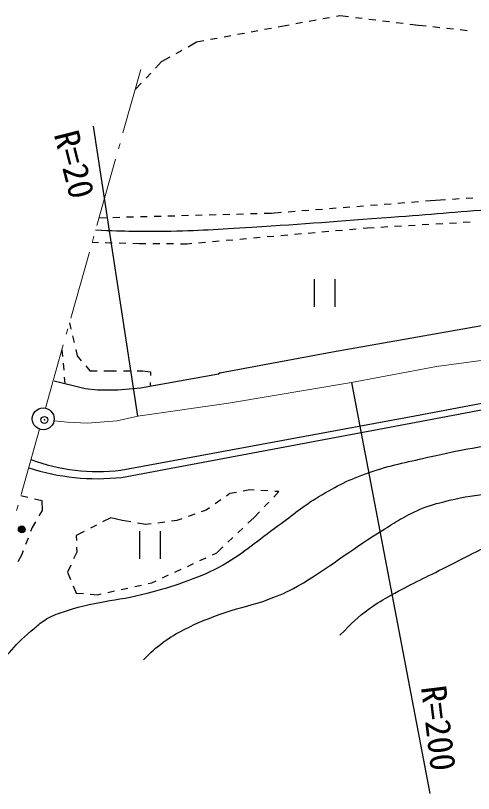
# Model space of a CAD drawing. Units: millimetres, scale not verified. Extents: x 40000 to 680000, y 20000 to 380000.
# Drawn here: x 183219 to 216508, y 260945 to 317474 of the extents above; entities that cross this region are included whole.
import ezdxf
from ezdxf.enums import TextEntityAlignment as Align

# ---------------------------------------------------------------- set-up
doc = ezdxf.new("R2010")
doc.units = ezdxf.units.MM
doc.header["$LTSCALE"] = 1000
doc.header["$PDMODE"] = 32
doc.header["$PDSIZE"] = 500
doc.linetypes.add('CHAIN', pattern=[18.5, 12, -1.5, 3.5, -1.5])
for name, color, linetype, lineweight in [('M-BGD', 7, 'Continuous', 25), ('M-BMK', 2, 'CHAIN', 13), ('M-BMK-HTXT', 7, 'Continuous', 13), ('M-BMK-SRVR', 3, 'Continuous', 25)]:
    doc.layers.add(name, color=color, linetype=linetype, lineweight=lineweight)
doc.layers.add('M-OTRS', color=6, linetype='Continuous')
doc.styles.add('ＭＳ ゴシック', font='')
doc.styles.get('ＭＳ ゴシック').set_extended_font_data('MS Gothic')

msp = doc.modelspace()

# ---------------------------------------------------------------- linework, layer by layer
at = {"layer": 'M-BGD'}
for p, q in [((204576, 317072), (205068, 317160)), ((205560, 317249), (206052, 317338)), ((206544, 317427), (206805, 317474)), ((206805, 317474), (207425, 317399)), ((207922, 317339), (208418, 317279)), ((208914, 317219), (209411, 317159)), ((201327, 316477), (201819, 316568)), ((202310, 316660), (202839, 316758)), ((202839, 316758), (203100, 316805)), ((203592, 316894), (204084, 316983)), ((209907, 317098), (210403, 317038)), ((210900, 316978), (211396, 316918)), ((211893, 316858), (212512, 316783)), ((212512, 316783), (213064, 316723)), ((213561, 316668), (214058, 316614)), ((198378, 315930), (198869, 316021)), ((199361, 316112), (199852, 316203)), ((200344, 316295), (200836, 316386)), ((214555, 316560), (215052, 316506)), ((215549, 316451), (216046, 316397)), ((195760, 315211), (196374, 315558)), ((196374, 315558), (196903, 315656)), ((197394, 315747), (197886, 315839)), ((194890, 314718), (195325, 314964)), ((193841, 314125), (194455, 314472)), ((193395, 313656), (193841, 314125)), ((192706, 312931), (193051, 313293)), ((191916, 312099), (192362, 312569)), ((214976, 304137), (215475, 304169)), ((215974, 304201), (216473, 304233)), ((207030, 303531), (207528, 303570)), ((208026, 303609), (208525, 303648)), ((209023, 303687), (209522, 303726)), ((210020, 303765), (210519, 303804)), ((211017, 303844), (211516, 303883)), ((212014, 303922), (212513, 303961)), ((213011, 304000), (213757, 304058)), ((213757, 304058), (214477, 304105)), ((197294, 302999), (197793, 303012)), ((198293, 303026), (198793, 303040)), ((199293, 303053), (199793, 303067)), ((200292, 303080), (200792, 303094)), ((201292, 303107), (201797, 303121)), ((201797, 303121), (202543, 303179)), ((203042, 303219), (203540, 303258)), ((204039, 303297), (204537, 303336)), ((205036, 303375), (205534, 303414)), ((206033, 303453), (206531, 303492)), ((189291, 302782), (189796, 302796)), ((190296, 302809), (190796, 302823)), ((191296, 302836), (191796, 302850)), ((192295, 302863), (192795, 302877)), ((193295, 302891), (193795, 302904)), ((194295, 302918), (194794, 302931)), ((195294, 302945), (195794, 302958)), ((196294, 302972), (196794, 302985)), ((216267, 302456), (215768, 302427)), ((206989, 301866), (206491, 301822)), ((207985, 301954), (207487, 301910)), ((208810, 302027), (208483, 301999)), ((209279, 302054), (208810, 302027)), ((210277, 302112), (209778, 302083)), ((211276, 302169), (210777, 302140)), ((212274, 302226), (211775, 302198)), ((213272, 302284), (212773, 302255)), ((214271, 302341), (213772, 302313)), ((215269, 302399), (214770, 302370)), ((201012, 301338), (200514, 301294)), ((202008, 301426), (201510, 301382)), ((203005, 301514), (202506, 301470)), ((204001, 301602), (203503, 301558)), ((204997, 301690), (204499, 301646)), ((205993, 301778), (205495, 301734)), ((189242, 300969), (188784, 300981)), ((190242, 300941), (189742, 300955)), ((191241, 300914), (190741, 300928)), ((192199, 300888), (191741, 300901)), ((192702, 300885), (192199, 300888)), ((193702, 300880), (193202, 300883)), ((194702, 300875), (194202, 300877)), ((195704, 300869), (195202, 300872)), ((196032, 300898), (195704, 300869)), ((197028, 300986), (196530, 300942)), ((198024, 301074), (197526, 301030)), ((199020, 301162), (198522, 301118)), ((200016, 301250), (199518, 301206)), ((204932, 298314), (204932, 296314)), ((206432, 298314), (206432, 296314)), ((187140, 295146), (187250, 294678)), ((187364, 294191), (187479, 293704)), ((186586, 293178), (186629, 292701)), ((187593, 293217), (187703, 292750)), ((187703, 292750), (188001, 292392)), ((186673, 292203), (186718, 291705)), ((188321, 292008), (188619, 291650)), ((186763, 291207), (186806, 290730)), ((188619, 291650), (189144, 291650)), ((189644, 291650), (190169, 291650)), ((190169, 291650), (190561, 291653)), ((191061, 291656), (191561, 291660)), ((192061, 291664), (192452, 291666)), ((192452, 291666), (193035, 291583)), ((193035, 291583), (193028, 291310)), ((193016, 290810), (193009, 290536)), ((198796, 282731), (198549, 282559)), ((199275, 282822), (198796, 282731)), ((200246, 283006), (199767, 282915)), ((200559, 282987), (200246, 283006)), ((201558, 282929), (201059, 282958)), ((201990, 282484), (202370, 282881)), ((202370, 282881), (202057, 282899)), ((183608, 282606), (184123, 282479)), ((184608, 282358), (185124, 282231)), ((185124, 282231), (185149, 281506)), ((198139, 282274), (197728, 281988)), ((201297, 281763), (201644, 282124)), ((197071, 281531), (196716, 281406)), ((197318, 281703), (197071, 281531)), ((185149, 281506), (184913, 281109)), ((190148, 280981), (189552, 280674)), ((190972, 280781), (190148, 280981)), ((196245, 281239), (195773, 281073)), ((200117, 280577), (200571, 281006)), ((200571, 281006), (200951, 281402)), ((184659, 280678), (184424, 280281)), ((189108, 280446), (188663, 280217)), ((191589, 280674), (190972, 280781)), ((192697, 280481), (192081, 280588)), ((193079, 280532), (192697, 280481)), ((194070, 280664), (193574, 280598)), ((194947, 280781), (194565, 280730)), ((195302, 280906), (194947, 280781)), ((184424, 280281), (184304, 279969)), ((188219, 279988), (187623, 279681)), ((192222, 280006), (192222, 278006)), ((193722, 280006), (193722, 278006)), ((199390, 279890), (199754, 280234)), ((184126, 279502), (183947, 279035)), ((187623, 279681), (187638, 279331)), ((198663, 279204), (199027, 279547)), ((187659, 278832), (187673, 278482)), ((197846, 278432), (198300, 278860)), ((183649, 278257), (183382, 277775)), ((183768, 278568), (183649, 278257)), ((187673, 278482), (187441, 277983)), ((197528, 278285), (197846, 278432)), ((195711, 277449), (196165, 277658)), ((196620, 277867), (197074, 278076)), ((187230, 277530), (186998, 277032)), ((186998, 277032), (187216, 276501)), ((194803, 277031), (195257, 277240)), ((193894, 276612), (194349, 276822)), ((187405, 276038), (187623, 275507)), ((190903, 275765), (191392, 275874)), ((191880, 275982), (192368, 276090)), ((192856, 276198), (193122, 276257)), ((193122, 276257), (193440, 276403)), ((187623, 275507), (188149, 275465)), ((188647, 275424), (189173, 275382)), ((189173, 275382), (189439, 275441)), ((189927, 275549), (190415, 275657))]:
    msp.add_line(p, q, dxfattribs=at)
for points in [[(190865, 284443), (212248, 288388), (217631, 289404), (222246, 290237), (231157, 291333), (238529, 291802), (245744, 291997), (250827, 292207), (260565, 293585), (269963, 295274), (279589, 297694), (294415, 301751), (307580, 304917)], [(190930, 283916), (212335, 287924), (217716, 288940), (222317, 289770), (231201, 290863), (238550, 291204), (245760, 291526), (250862, 291574), (260638, 293041), (270062, 294812), (279716, 297178), (294533, 301293), (305102, 303661), (307633, 304385)], [(186033, 290920), (188279, 290368), (189169, 290284), (190653, 290283), (192306, 290410), (197985, 291427), (198070, 291512), (206251, 293037), (219432, 295366), (221806, 295790)]]:
    msp.add_lwpolyline(points, dxfattribs=at)
for radius in [250, 204, 159, 114, 68.2, 22.7]:
    msp.add_circle((183674, 280131), radius, dxfattribs=at)
for centre, radius, start, end in [((189167, 298146), 13808, 249.541, 277.0608), ((189162, 299817), 15999, 251.8333, 276.3438)]:
    msp.add_arc(centre, radius, start, end, dxfattribs=at)
for points, knots in [([(189042, 301896), (191436, 301803), (192098, 301790), (194057, 301807), (196533, 301829), (197918, 301961), (200389, 302107), (204356, 302342), (206575, 302525), (210537, 302823), (213478, 303045), (215124, 303190), (218064, 303418), (220951, 303641), (222567, 303798), (225457, 303979), (228594, 304175), (230353, 304261), (233494, 304351), (235700, 304414), (236942, 304559), (239143, 304412), (241240, 304272), (242419, 304150), (244483, 303756), (246194, 303428), (247082, 302912), (248806, 302653), (250397, 302414), (251020, 302402), (252917, 302398)], [0, 0, 0, 0, 1, 1, 1, 2, 2, 2, 3, 3, 3, 4, 4, 4, 5, 5, 5, 6, 6, 6, 7, 7, 7, 8, 8, 8, 9, 9, 9, 10, 10, 10, 10]), ([(181326, 269431), (182744, 271139), (183129, 271774), (184590, 272949), (184930, 273223), (185101, 273409), (185480, 273627), (186008, 273930), (186342, 274032), (186921, 274220), (189325, 274999), (190805, 274933), (193237, 275618), (194239, 275901), (194807, 276048), (195780, 276423), (196796, 276815), (197382, 277018), (198323, 277567), (199973, 278530), (200752, 279297), (202307, 280407), (203467, 281234), (204051, 281796), (205275, 282525), (206629, 283333), (207430, 283746), (208920, 284263), (210551, 284828), (211516, 284981), (213197, 285374), (215885, 286002), (216826, 286114), (220152, 286635)], [0, 0, 0, 0, 1, 1, 1, 2, 2, 2, 3, 3, 3, 4, 4, 4, 5, 5, 5, 6, 6, 6, 7, 7, 7, 8, 8, 8, 9, 9, 9, 10, 10, 10, 11, 11, 11, 11]), ([(192515, 270659), (193148, 271283), (193350, 271488), (193957, 271931), (194521, 272342), (194860, 272546), (195483, 272863), (196600, 273433), (197268, 273670), (198450, 274092), (199673, 274528), (200420, 274590), (201629, 275066), (202456, 275392), (202937, 275551), (203706, 275998), (206122, 277405), (207304, 278469), (209682, 279939), (210735, 280591), (211308, 280999), (212437, 281507), (213153, 281830), (213585, 281945), (214345, 282143), (216621, 282734), (217971, 282708), (220279, 283159), (222691, 283631), (224020, 284003), (226425, 284515), (227317, 284705), (227810, 284851), (228713, 284981), (229959, 285160), (230682, 285097), (231935, 284981), (232459, 284932), (232743, 284831), (233249, 284684), (233883, 284499), (234217, 284325), (234817, 284048), (235335, 283808), (235629, 283667), (236088, 283327), (237108, 282572), (237567, 281990), (238334, 280979), (238840, 280312), (238953, 279829), (239376, 279106), (239695, 278561), (239801, 278385), (240212, 277723)], [0, 0, 0, 0, 1, 1, 1, 2, 2, 2, 3, 3, 3, 4, 4, 4, 5, 5, 5, 6, 6, 6, 7, 7, 7, 8, 8, 8, 9, 9, 9, 10, 10, 10, 11, 11, 11, 12, 12, 12, 13, 13, 13, 14, 14, 14, 15, 15, 15, 16, 16, 16, 17, 17, 17, 18, 18, 18, 18]), ([(206799, 272438), (207745, 273393), (208033, 273730), (208961, 274387), (209550, 274804), (209901, 275007), (210529, 275362), (211958, 276169), (212807, 276530), (214269, 277274), (216628, 278474), (217374, 278844), (220321, 280320)], [0, 0, 0, 0, 1, 1, 1, 2, 2, 2, 3, 3, 3, 4, 4, 4, 4])]:
    msp.add_open_spline(points, degree=3, knots=knots, dxfattribs=at)
at = {"layer": 'M-BMK'}
msp.add_lwpolyline([(282769, 301476), (273267, 299234), (263844, 297493), (256987, 296801), (244316, 295254), (231011, 293829), (222204, 293088), (213830, 291963), (207632, 290797), (198691, 289305), (192101, 288364), (190601, 288031), (188435, 287864), (186985, 287914), (186016, 288021)], dxfattribs=at)
at = {"layer": 'M-BMK-HTXT'}
for p, q in [((192327, 313558), (191030, 308954)), ((190813, 308184), (190705, 307799)), ((190488, 307029), (189132, 302216)), ((188915, 301446), (188807, 301061)), ((188590, 300291), (187234, 295478)), ((187017, 294708), (186909, 294323)), ((186692, 293553), (185395, 288949)), ((184962, 287413), (183623, 282661)), ((183406, 281891), (183298, 281506))]:
    msp.add_line(p, q, dxfattribs=at)
at = {"layer": 'M-BMK-SRVR'}
for p, q in [((192101, 288364), (188894, 309442)), ((207632, 290797), (213328, 260945))]:
    msp.add_line(p, q, dxfattribs=at)
msp.add_circle((185229, 288167), 800, dxfattribs=at)
at = {"layer": 'M-OTRS'}
msp.add_point((185312, 288086), dxfattribs=at)

# ---------------------------------------------------------------- texts
at = {"layer": 'M-BMK-SRVR', "style": 'ＭＳ ゴシック'}
for s, rotation, p in [('R=20', 284.29, (186878, 309076)), ('R=200', 276.915, (213599, 268789))]:
    msp.add_text(s, height=1833, rotation=rotation, dxfattribs=at).set_placement(p, align=Align.MIDDLE_LEFT)

doc.saveas('drawing.dxf')
